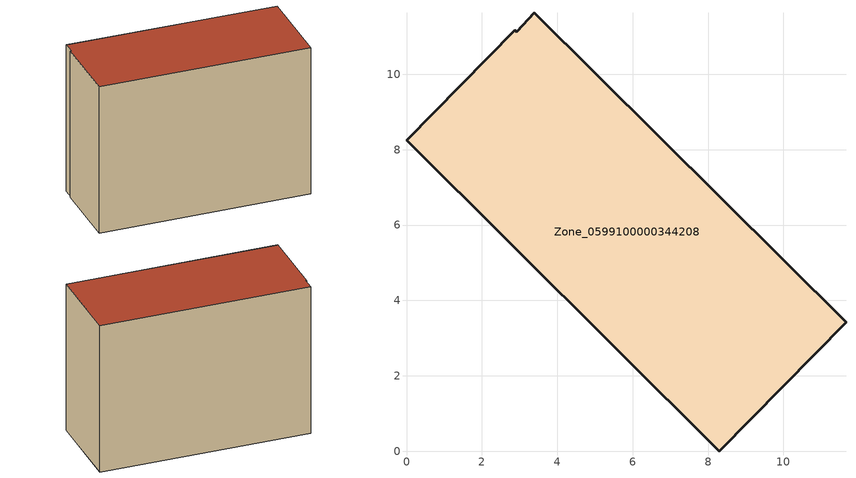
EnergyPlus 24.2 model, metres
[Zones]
Zone_0599100000344208
 floor ground (C_G): 2.92,11.13 3.4,11.63 11.66,3.43 8.3,0 0,8.25 2.87,11.17 z0
 wall outside (C_F): 8.3,0 11.66,3.43 3.4,11.63 2.92,11.13 2.87,11.17 0,8.25 8.3,0 z0:8.59
 roof outside (C_R): 3.4,11.63 2.92,11.13 2.87,11.17 0,8.25 8.3,0 11.66,3.43 z8.59
[BUILDING]
Pand.0599100000344208: North Axis=0; Terrain=City; Loads Convergence Tolerance Value=0.04; Temperature Convergence Tolerance Value=0.4; Solar Distribution=FullExterior; Maximum Number of Warmup Days=25; Minimum Number of Warmup Days=1
[Site:Location]
Rotterdam.The.Hague.AP_ZH_NLD Design_Conditions: Latitude=51.96; Longitude=4.45; Time Zone=1; Elevation=-4.5
[SITE:GROUNDTEMPERATURE:BUILDINGSURFACE]
18, 18, 18, 18, 18, 18, 18, 18, 18, 18, 18, 18
[MATERIAL] Thermal Absorptance=0.9; Solar Absorptance=0.7; Visible Absorptance=0.7
Name | Roughness | Thickness | Conductivity | Density | Specific Heat
G.TI.1992-2005 | MediumSmooth | 0.15 | 0.06 | 540 | 1210
F.TI.1992-2005 | Rough | 0.3 | 0.12 | 1920 | 840
R.TI.1992-2005 | MediumRough | 0.2 | 0.08 | 1500 | 1000
[CONSTRUCTION]
C_G: G.TI.1992-2005
C_F: F.TI.1992-2005
C_R: R.TI.1992-2005
[ZONE]
Zone_0599100000344208: Type=1; Multiplier=1; Ceiling Height=Autocalculate; Volume=Autocalculate; Floor Area=autocalculate; Part of Total Floor Area=Yes
[ZONEINFILTRATION:DESIGNFLOWRATE]
Infil_Zone_0599100000344208: Zone or ZoneList or Space or SpaceList=Zone_0599100000344208; Schedule=AlwaysOn; Design Flow Rate Calculation Method=Flow/Area; Flow Rate per Floor Area=0.0015; Constant Term Coefficient=1; Temperature Term Coefficient=0; Velocity Term Coefficient=0; Velocity Squared Term Coefficient=0
[HVACTEMPLATE:ZONE:IDEALLOADSAIRSYSTEM]
Zone_0599100000344208: Maximum Heating Supply Air Temperature=50; Minimum Cooling Supply Air Temperature=13; Maximum Heating Supply Air Humidity Ratio=0.0156; Minimum Cooling Supply Air Humidity Ratio=0.0077; Heating Limit=NoLimit; Cooling Limit=NoLimit; Dehumidification Control Type=ConstantSensibleHeatRatio; Cooling Sensible Heat Ratio=0.7; Dehumidification Setpoint=60; Humidification Control Type=None; Humidification Setpoint=30; Outdoor Air Method=None; Outdoor Air Flow Rate per Person=0.00944; Outdoor Air Flow Rate per Zone Floor Area=0; Outdoor Air Flow Rate per Zone=0; Demand Controlled Ventilation Type=None; Outdoor Air Economizer Type=NoEconomizer; Heat Recovery Type=None; Sensible Heat Recovery Effectiveness=0.7; Latent Heat Recovery Effectiveness=0.65
[ZONECONTROL:THERMOSTAT]
ThermostatControl_Zone_0599100000344208: Zone or ZoneList=Zone_0599100000344208; Control Type Schedule=DualSetpointControlType; Control 1=Thermostat_Zone_0599100000344208; Temperature Difference Between Cutout And Setpoint=0
[THERMOSTATSETPOINT:DUALSETPOINT]
Thermostat_Zone_0599100000344208: Heating Setpoint Temperature Schedule=HeatingSetpoint_Zone_0599100000344208; Cooling Setpoint Temperature Schedule=CoolingSetpoint_Zone_0599100000344208
[SCHEDULE:COMPACT]
HeatingSetpoint_Zone_0599100000344208: Through: 12/31, For: AllDays, Until: 24:00, 21
CoolingSetpoint_Zone_0599100000344208: Through: 12/31, For: AllDays, Until: 24:00, 24
DualSetpointControlType: Through: 12/31, For: AllDays, Until: 24:00, 4
AlwaysOn: Through: 12/31, For: AllDays, Until: 24:00, 1
